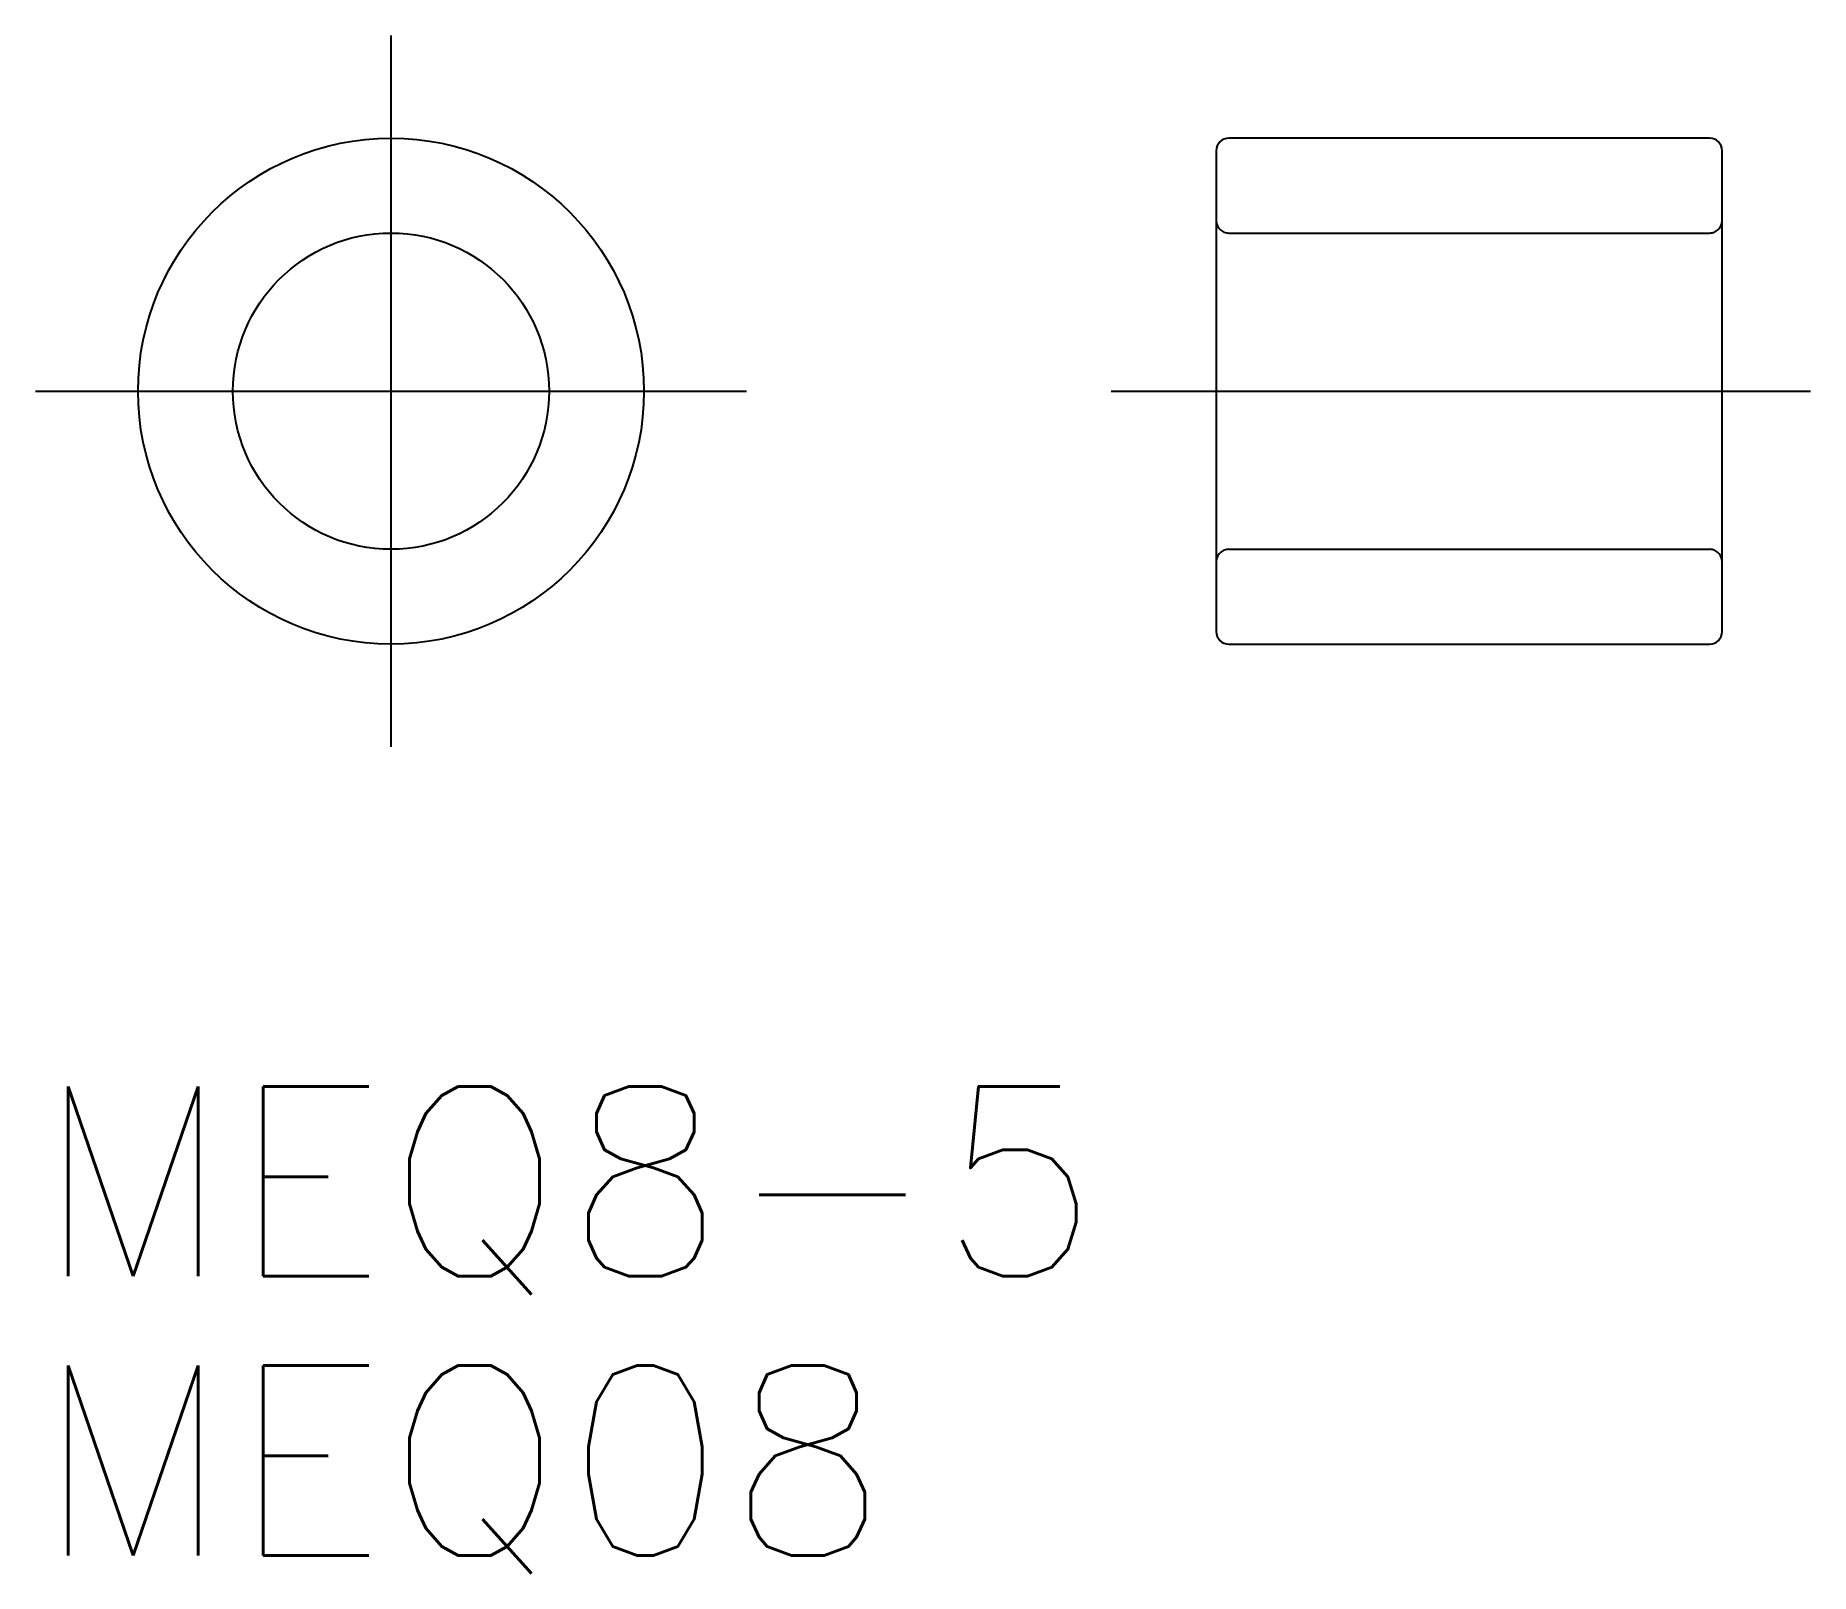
# Model space of a CAD drawing. Extents: x -5.6 to 22.4, y -18.7 to 5.6.
import ezdxf

# ---------------------------------------------------------------- set-up
doc = ezdxf.new("R2010")
doc.units = 0
doc.linetypes.add('CENTER', pattern=[50.8, 31.75, -6.35, 6.35, -6.35])
doc.linetypes.add('DASHED', pattern=[19.05, 12.7, -6.35])
doc.layers.get('0').update_dxf_attribs({"linetype": 'CONTINUOUS'})
doc.layers.add('CENTER', color=1, linetype='CENTER')
doc.styles.get("Standard").update_dxf_attribs({"font": 'txt.shx', "height": 3, "bigfont": 'bigfont.shx'})

# ---------------------------------------------------------------- blocks, each defined once
blk = doc.blocks.new('*U5')
at = {"color": 7, "linetype": 'CONTINUOUS'}
blk.add_text('MEQ8-5', height=3, dxfattribs=at).set_placement((-5.622, -13.992))
blk = doc.blocks.new('*U6')
at = {"color": 7, "linetype": 'CONTINUOUS'}
blk.add_text('MEQ08', height=3, dxfattribs=at).set_placement((-5.622, -18.404))

msp = doc.modelspace()

# ---------------------------------------------------------------- linework, layer by layer
at = {"color": 7, "linetype": 'CONTINUOUS'}
for p, q in [((20.851, 4), (13.251, 4)), ((13.051, 3.8), (13.051, -3.8)), ((21.051, -3.8), (21.051, 3.8)), ((13.251, -4), (20.851, -4))]:
    msp.add_line(p, q, dxfattribs=at)
at = {"color": 3, "linetype": 'DASHED'}
for p, q in [((13.251, 2.5), (20.851, 2.5)), ((13.251, -2.5), (20.851, -2.5))]:
    msp.add_line(p, q, dxfattribs=at)
at = {"color": 7, "linetype": 'CONTINUOUS'}
for radius in [4, 2.5]:
    msp.add_circle((0, 0), radius, dxfattribs=at)
for centre, start, end in [((13.251, 3.8), 90, 180), ((20.851, 3.8), 0, 90), ((13.251, -3.8), 180, 270), ((20.851, -3.8), 270, 0)]:
    msp.add_arc(centre, 0.2, start, end, dxfattribs=at)
at = {"color": 3, "linetype": 'DASHED'}
for centre, start, end in [((13.251, 2.7), 180, 270), ((20.851, 2.7), 270, 0), ((13.251, -2.7), 90, 180), ((20.851, -2.7), 360, 90)]:
    msp.add_arc(centre, 0.2, start, end, dxfattribs=at)
at = {"layer": 'CENTER', "color": 1, "linetype": 'CENTER'}
for p, q in [((0, 5.622), (0, -5.622)), ((-5.622, 0), (5.622, 0)), ((11.39, 0), (22.449, 0))]:
    msp.add_line(p, q, dxfattribs=at)

# ---------------------------------------------------------------- block references
at = {"color": 7, "linetype": 'CONTINUOUS'}
for name in ['*U5', '*U6']:
    msp.add_blockref(name, (0, 0), dxfattribs=at)

doc.saveas('drawing.dxf')
